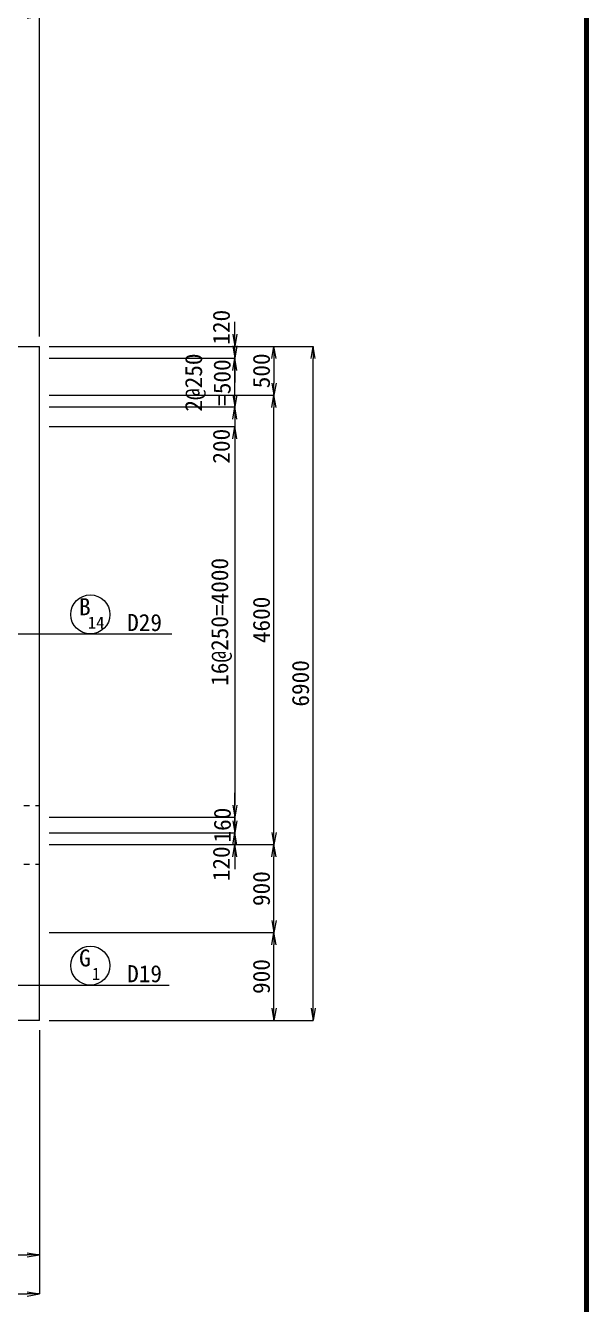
# Model space of a CAD drawing. Header units: millimetres. Extents: x 169470 to 758170, y -17820 to 11880.
# Drawn here: x 288856 to 294595, y -7833 to 5260 of the extents above; entities that cross this region are included whole.
import ezdxf
from ezdxf.enums import TextEntityAlignment as Align

# ---------------------------------------------------------------- set-up
doc = ezdxf.new("R2010")
doc.units = ezdxf.units.MM
doc.header["$LTSCALE"] = 50
doc.header["$PDSIZE"] = 300
doc.linetypes.add('SXF_跳び破線', pattern=[12, 6, -6])
doc.layers.get('Defpoints').update_dxf_attribs({"color": 151})
for name, color, linetype, lineweight in [('D-BGD', 7, 'Continuous', 13), ('D-STR-DIM', 7, 'Continuous', 13), ('D-STR-HTXT', 7, 'Continuous', 13), ('D-STR-TXT', 7, 'Continuous', 13), ('D-TTL', 2, 'Continuous', 140)]:
    doc.layers.add(name, color=color, linetype=linetype, lineweight=lineweight)
doc.styles.add('MS ゴシック', font='MS Gothic.ttf')
doc.styles.add('YOKO_GOTHIC', font='MS Gothic.ttf')
doc.dimstyles.new('DIM-50', dxfattribs={"dimscale": 50, "dimtxt": 3.5, "dimasz": 2.5, "dimexe": 0, "dimexo": 2, "dimgap": 0.8, "dimtad": 1, "dimdec": 0, "dimzin": 1, "dimdsep": 46, "dimtxsty": 'MS ゴシック', "dimblk": 'OPEN', "dimcen": 0.1, "dimclrd": 256, "dimclre": 256, "dimclrt": 256, "dimaunit": 1, "dimadec": 3, "dimazin": 0, "dimtfac": 1, "dimtdec": 0, "dimtix": 1, "dimtmove": 2, "dimatfit": 3, "dimldrblk": 'OPEN', "dimfxl": 1, "dimlwd": -1, "dimlwe": -1, "dimarcsym": 2})
doc.dimstyles.new('S50', dxfattribs={"dimscale": 50, "dimtxt": 3.5, "dimasz": 2, "dimexe": 1, "dimexo": 1, "dimgap": 1, "dimtad": 1, "dimdec": 0, "dimzin": 1, "dimdsep": 46, "dimtxsty": 'YOKO_GOTHIC', "dimblk": 'OPEN', "dimcen": 0, "dimclrd": 256, "dimclre": 256, "dimclrt": 256, "dimaunit": 1, "dimadec": 3, "dimazin": 0, "dimtfac": 1, "dimtdec": 0, "dimtix": 1, "dimtmove": 2, "dimatfit": 3, "dimldrblk": 'OPEN', "dimfxl": 1, "dimlwd": -1, "dimlwe": -1, "dimarcsym": 0})

# ---------------------------------------------------------------- blocks, each defined once
blk = doc.blocks.new('_Open')
at = {"color": 0, "linetype": 'ByBlock', "lineweight": -2}
for p, q in [((-1, 0.17), (0, 0)), ((-1, -0.17), (0, 0)), ((0, 0), (-1, 0))]:
    blk.add_line(p, q, dxfattribs=at)
blk = doc.blocks.new('*D1135')
at = {"layer": 'D-STR-DIM', "transparency": 16777216}
for p, q in [((284198, -5026), (284198, -7726)), ((288998, -5026), (288998, -7726)), ((284323, -7726), (288873, -7726))]:
    blk.add_line(p, q, dxfattribs=at)
at = {"layer": 'Defpoints', "color": 0, "transparency": 16777216}
for p in [(284198, -4926), (288998, -4926), (288998, -7726)]:
    blk.add_point(p, dxfattribs=at)
at = {"layer": 'D-STR-DIM', "transparency": 16777216, "xscale": 125, "yscale": 125, "zscale": 125, "rotation": 180}
blk.add_blockref('_Open', (284198, -7726), dxfattribs=at)
at = {"layer": 'D-STR-DIM', "transparency": 16777216, "xscale": 125, "yscale": 125, "zscale": 125}
blk.add_blockref('_Open', (288998, -7726), dxfattribs=at)
at = {"layer": 'D-STR-DIM', "transparency": 16777216, "insert": (286598, -7598), "char_height": 175, "attachment_point": 5, "style": 'MS ゴシック'}
blk.add_mtext('4800', dxfattribs=at)
blk = doc.blocks.new('*D1140')
at = {"layer": 'D-STR-DIM', "transparency": 16777216}
for p, q in [((287998, -5026), (287998, -7326)), ((288998, -5026), (288998, -7326)), ((288123, -7326), (288873, -7326))]:
    blk.add_line(p, q, dxfattribs=at)
at = {"layer": 'Defpoints', "color": 0, "transparency": 16777216}
for p in [(287998, -4926), (288998, -4926), (288998, -7326)]:
    blk.add_point(p, dxfattribs=at)
at = {"layer": 'D-STR-DIM', "transparency": 16777216, "xscale": 125, "yscale": 125, "zscale": 125, "rotation": 180}
blk.add_blockref('_Open', (287998, -7326), dxfattribs=at)
at = {"layer": 'D-STR-DIM', "transparency": 16777216, "xscale": 125, "yscale": 125, "zscale": 125}
blk.add_blockref('_Open', (288998, -7326), dxfattribs=at)
at = {"layer": 'D-STR-DIM', "transparency": 16777216, "insert": (288498, -7198), "char_height": 175, "attachment_point": 5, "style": 'MS ゴシック'}
blk.add_mtext('1000', dxfattribs=at)
blk = doc.blocks.new('*D1141')
at = {"layer": 'D-STR-DIM', "transparency": 16777216}
for p, q in [((289098, 1975), (291798, 1975)), ((291798, -4801), (291798, 1850)), ((289098, -4926), (291798, -4926))]:
    blk.add_line(p, q, dxfattribs=at)
at = {"layer": 'Defpoints', "color": 0, "transparency": 16777216}
for p in [(288998, 1975), (291798, 1975), (288998, -4926)]:
    blk.add_point(p, dxfattribs=at)
at = {"layer": 'D-STR-DIM', "transparency": 16777216, "xscale": 125, "yscale": 125, "zscale": 125}
for p, rotation in [((291798, 1975), 90), ((291798, -4926), 270)]:
    blk.add_blockref('_Open', p, dxfattribs=dict(at, rotation=rotation))
at = {"layer": 'D-STR-DIM', "transparency": 16777216, "insert": (291670, -1475), "char_height": 175, "attachment_point": 5, "rotation": 90, "style": 'MS ゴシック'}
blk.add_mtext('6900', dxfattribs=at)
blk = doc.blocks.new('*D1142')
at = {"layer": 'D-STR-DIM', "transparency": 16777216}
for p, q in [((289098, -4026), (291398, -4026)), ((291398, -4801), (291398, -4151)), ((289098, -4926), (291398, -4926))]:
    blk.add_line(p, q, dxfattribs=at)
at = {"layer": 'Defpoints', "color": 0, "transparency": 16777216}
for p in [(288998, -4026), (291398, -4026), (288998, -4926)]:
    blk.add_point(p, dxfattribs=at)
at = {"layer": 'D-STR-DIM', "transparency": 16777216, "xscale": 125, "yscale": 125, "zscale": 125}
for p, rotation in [((291398, -4026), 90), ((291398, -4926), 270)]:
    blk.add_blockref('_Open', p, dxfattribs=dict(at, rotation=rotation))
at = {"layer": 'D-STR-DIM', "transparency": 16777216, "insert": (291270, -4476), "char_height": 175, "attachment_point": 5, "rotation": 90, "style": 'MS ゴシック'}
blk.add_mtext('900', dxfattribs=at)
blk = doc.blocks.new('*D1143')
at = {"layer": 'D-STR-DIM', "transparency": 16777216}
for p, q in [((289098, -3126), (291398, -3126)), ((291398, -3901), (291398, -3251)), ((289098, -4026), (291398, -4026))]:
    blk.add_line(p, q, dxfattribs=at)
at = {"layer": 'Defpoints', "color": 0, "transparency": 16777216}
for p in [(288998, -3126), (291398, -3126), (288998, -4026)]:
    blk.add_point(p, dxfattribs=at)
at = {"layer": 'D-STR-DIM', "transparency": 16777216, "xscale": 125, "yscale": 125, "zscale": 125}
for p, rotation in [((291398, -3126), 90), ((291398, -4026), 270)]:
    blk.add_blockref('_Open', p, dxfattribs=dict(at, rotation=rotation))
at = {"layer": 'D-STR-DIM', "transparency": 16777216, "insert": (291270, -3576), "char_height": 175, "attachment_point": 5, "rotation": 90, "style": 'MS ゴシック'}
blk.add_mtext('900', dxfattribs=at)
blk = doc.blocks.new('*D1144')
at = {"layer": 'D-STR-DIM', "transparency": 16777216}
for p, q in [((289098, 1475), (291398, 1475)), ((291398, -3001), (291398, 1350)), ((289098, -3126), (291398, -3126))]:
    blk.add_line(p, q, dxfattribs=at)
at = {"layer": 'Defpoints', "color": 0, "transparency": 16777216}
for p in [(288998, 1475), (291398, 1475), (288998, -3126)]:
    blk.add_point(p, dxfattribs=at)
at = {"layer": 'D-STR-DIM', "transparency": 16777216, "xscale": 125, "yscale": 125, "zscale": 125}
for p, rotation in [((291398, 1475), 90), ((291398, -3126), 270)]:
    blk.add_blockref('_Open', p, dxfattribs=dict(at, rotation=rotation))
at = {"layer": 'D-STR-DIM', "transparency": 16777216, "insert": (291270, -825), "char_height": 175, "attachment_point": 5, "rotation": 90, "style": 'MS ゴシック'}
blk.add_mtext('4600', dxfattribs=at)
blk = doc.blocks.new('*D1145')
at = {"layer": 'D-STR-DIM', "transparency": 16777216}
for p, q in [((289098, 1155), (290998, 1155)), ((290998, 1030), (290998, -2721)), ((289098, -2846), (290998, -2846))]:
    blk.add_line(p, q, dxfattribs=at)
at = {"layer": 'Defpoints', "color": 0, "transparency": 16777216}
for p in [(288998, 1155), (288998, -2846), (290998, -2846)]:
    blk.add_point(p, dxfattribs=at)
at = {"layer": 'D-STR-DIM', "transparency": 16777216, "xscale": 125, "yscale": 125, "zscale": 125}
for p, rotation in [((290998, 1155), 90), ((290998, -2846), 270)]:
    blk.add_blockref('_Open', p, dxfattribs=dict(at, rotation=rotation))
at = {"layer": 'D-STR-DIM', "transparency": 16777216, "insert": (290861, -845), "char_height": 175, "attachment_point": 5, "rotation": 90, "style": 'MS ゴシック'}
blk.add_mtext('16@250=4000', dxfattribs=at)
blk = doc.blocks.new('*D1146')
at = {"layer": 'D-STR-DIM', "transparency": 16777216}
for p, q in [((290998, -2721), (290998, -2596)), ((289098, -2846), (290998, -2846)), ((290998, -2846), (290998, -3006)), ((289098, -3006), (290998, -3006)), ((290998, -3131), (290998, -3256))]:
    blk.add_line(p, q, dxfattribs=at)
at = {"layer": 'Defpoints', "color": 0, "transparency": 16777216}
for p in [(288998, -2846), (288998, -3006), (290998, -3006)]:
    blk.add_point(p, dxfattribs=at)
at = {"layer": 'D-STR-DIM', "transparency": 16777216, "xscale": 125, "yscale": 125, "zscale": 125}
for p, rotation in [((290998, -2846), 270), ((290998, -3006), 90)]:
    blk.add_blockref('_Open', p, dxfattribs=dict(at, rotation=rotation))
at = {"layer": 'D-STR-DIM', "transparency": 16777216, "insert": (290870, -2926), "char_height": 175, "attachment_point": 5, "rotation": 90, "style": 'MS ゴシック'}
blk.add_mtext('160', dxfattribs=at)
blk = doc.blocks.new('*D1147')
at = {"layer": 'D-STR-DIM', "transparency": 16777216}
for p, q in [((289098, 1975), (291398, 1975)), ((291398, 1850), (291398, 1600)), ((289098, 1475), (291398, 1475))]:
    blk.add_line(p, q, dxfattribs=at)
at = {"layer": 'Defpoints', "color": 0, "transparency": 16777216}
for p in [(288998, 1975), (288998, 1475), (291398, 1475)]:
    blk.add_point(p, dxfattribs=at)
at = {"layer": 'D-STR-DIM', "transparency": 16777216, "xscale": 125, "yscale": 125, "zscale": 125}
for p, rotation in [((291398, 1975), 90), ((291398, 1475), 270)]:
    blk.add_blockref('_Open', p, dxfattribs=dict(at, rotation=rotation))
at = {"layer": 'D-STR-DIM', "transparency": 16777216, "insert": (291270, 1725), "char_height": 175, "attachment_point": 5, "rotation": 90, "style": 'MS ゴシック'}
blk.add_mtext('500', dxfattribs=at)
blk = doc.blocks.new('*D1058')
at = {"layer": 'D-STR-DIM', "transparency": 16777216}
for p, q in [((290998, -2881), (290998, -2756)), ((289098, -3006), (290998, -3006)), ((290998, -3006), (290998, -3126)), ((289098, -3126), (290998, -3126)), ((290998, -3251), (290998, -3376))]:
    blk.add_line(p, q, dxfattribs=at)
at = {"layer": 'Defpoints', "color": 0, "transparency": 16777216}
for p in [(288998, -3006), (288998, -3126), (290998, -3126)]:
    blk.add_point(p, dxfattribs=at)
at = {"layer": 'D-STR-DIM', "transparency": 16777216, "xscale": 125, "yscale": 125, "zscale": 125}
for p, rotation in [((290998, -3006), 270), ((290998, -3126), 90)]:
    blk.add_blockref('_Open', p, dxfattribs=dict(at, rotation=rotation))
at = {"layer": 'D-STR-DIM', "transparency": 16777216, "insert": (290860, -3322), "char_height": 175, "attachment_point": 5, "rotation": 90, "style": 'MS ゴシック'}
blk.add_mtext('120', dxfattribs=at)
blk = doc.blocks.new('*D1234')
at = {"layer": 'D-STR-DIM', "transparency": 16777216}
for p, q in [((284198, 2075), (284198, 5758)), ((288873, 5758), (284323, 5758)), ((288998, 2075), (288998, 5758))]:
    blk.add_line(p, q, dxfattribs=at)
at = {"layer": 'Defpoints', "color": 0, "transparency": 16777216}
for p in [(284198, 5758), (284198, 1975), (288998, 1975)]:
    blk.add_point(p, dxfattribs=at)
at = {"layer": 'D-STR-DIM', "transparency": 16777216, "xscale": 125, "yscale": 125, "zscale": 125, "rotation": 180}
blk.add_blockref('_Open', (284198, 5758), dxfattribs=at)
at = {"layer": 'D-STR-DIM', "transparency": 16777216, "xscale": 125, "yscale": 125, "zscale": 125}
blk.add_blockref('_Open', (288998, 5758), dxfattribs=at)
at = {"layer": 'D-STR-DIM', "transparency": 16777216, "insert": (286598, 5886), "char_height": 175, "attachment_point": 5, "style": 'MS ゴシック'}
blk.add_mtext('4800', dxfattribs=at)
blk = doc.blocks.new('*D1247')
at = {"layer": 'D-STR-DIM', "transparency": 16777216}
for p, q in [((287998, 2075), (287998, 5358)), ((288123, 5358), (288873, 5358)), ((288998, 2075), (288998, 5358))]:
    blk.add_line(p, q, dxfattribs=at)
at = {"layer": 'Defpoints', "color": 0, "transparency": 16777216}
for p in [(288998, 5358), (287998, 1975), (288998, 1975)]:
    blk.add_point(p, dxfattribs=at)
at = {"layer": 'D-STR-DIM', "transparency": 16777216, "xscale": 125, "yscale": 125, "zscale": 125, "rotation": 180}
blk.add_blockref('_Open', (287998, 5358), dxfattribs=at)
at = {"layer": 'D-STR-DIM', "transparency": 16777216, "xscale": 125, "yscale": 125, "zscale": 125}
blk.add_blockref('_Open', (288998, 5358), dxfattribs=at)
at = {"layer": 'D-STR-DIM', "transparency": 16777216, "insert": (288498, 5486), "char_height": 175, "attachment_point": 5, "style": 'MS ゴシック'}
blk.add_mtext('1000', dxfattribs=at)
blk = doc.blocks.new('*D1304')
at = {"layer": 'D-STR-DIM', "transparency": 16777216}
for p, q in [((290998, 1480), (290998, 1605)), ((289098, 1355), (290998, 1355)), ((290998, 1355), (290998, 1155)), ((289098, 1155), (290998, 1155)), ((290998, 1030), (290998, 905))]:
    blk.add_line(p, q, dxfattribs=at)
at = {"layer": 'Defpoints', "color": 0, "transparency": 16777216}
for p in [(288998, 1355), (288998, 1155), (290998, 1155)]:
    blk.add_point(p, dxfattribs=at)
at = {"layer": 'D-STR-DIM', "transparency": 16777216, "xscale": 125, "yscale": 125, "zscale": 125}
for p, rotation in [((290998, 1355), 270), ((290998, 1155), 90)]:
    blk.add_blockref('_Open', p, dxfattribs=dict(at, rotation=rotation))
at = {"layer": 'D-STR-DIM', "transparency": 16777216, "insert": (290860, 953), "char_height": 175, "attachment_point": 5, "rotation": 90, "style": 'MS ゴシック'}
blk.add_mtext('200', dxfattribs=at)
blk = doc.blocks.new('*D1305')
at = {"layer": 'D-STR-DIM', "transparency": 16777216}
for p, q in [((290998, 2100), (290998, 2225)), ((289098, 1975), (290998, 1975)), ((290998, 1855), (290998, 1975)), ((289098, 1855), (290998, 1855)), ((290998, 1730), (290998, 1605))]:
    blk.add_line(p, q, dxfattribs=at)
at = {"layer": 'Defpoints', "color": 0, "transparency": 16777216}
for p in [(288998, 1975), (290998, 1975), (288998, 1855)]:
    blk.add_point(p, dxfattribs=at)
at = {"layer": 'D-STR-DIM', "transparency": 16777216, "xscale": 125, "yscale": 125, "zscale": 125}
for p, rotation in [((290998, 1975), 270), ((290998, 1855), 90)]:
    blk.add_blockref('_Open', p, dxfattribs=dict(at, rotation=rotation))
at = {"layer": 'D-STR-DIM', "transparency": 16777216, "insert": (290860, 2171), "char_height": 175, "attachment_point": 5, "rotation": 90, "style": 'MS ゴシック'}
blk.add_mtext('120', dxfattribs=at)
blk = doc.blocks.new('*D1306')
at = {"layer": 'D-STR-DIM', "transparency": 16777216}
for p, q in [((290998, 1980), (290998, 2105)), ((289098, 1855), (290998, 1855)), ((290998, 1355), (290998, 1855)), ((289098, 1355), (290998, 1355)), ((290998, 1230), (290998, 1105))]:
    blk.add_line(p, q, dxfattribs=at)
at = {"layer": 'Defpoints', "color": 0, "transparency": 16777216}
for p in [(288998, 1855), (290998, 1855), (288998, 1355)]:
    blk.add_point(p, dxfattribs=at)
at = {"layer": 'D-STR-DIM', "transparency": 16777216, "xscale": 125, "yscale": 125, "zscale": 125}
for p, rotation in [((290998, 1855), 270), ((290998, 1355), 90)]:
    blk.add_blockref('_Open', p, dxfattribs=dict(at, rotation=rotation))
at = {"layer": 'D-STR-DIM', "transparency": 16777216, "insert": (290722, 1605), "char_height": 175, "attachment_point": 5, "rotation": 90, "style": 'MS ゴシック'}
blk.add_mtext('2@250\\P=500', dxfattribs=at)

msp = doc.modelspace()

# ---------------------------------------------------------------- linework, layer by layer
at = {"layer": 'D-BGD'}
for p, q in [((286597.81, 1974.68), (288997.81, 1974.68)), ((288997.81, -4925.61), (288997.81, 1974.68)), ((288997.81, -4925.61), (284197.81, -4925.61))]:
    msp.add_line(p, q, dxfattribs=at)
at = {"layer": 'D-BGD', "linetype": 'SXF_跳び破線', "ltscale": 0.2}
for p, q in [((287997.81, -2725.61), (288997.81, -2725.61)), ((287997.81, -3325.61), (288997.81, -3325.61))]:
    msp.add_line(p, q, dxfattribs=at)
at = {"layer": 'D-STR-HTXT'}
for p, q in [((289272.81, -969.21), (290352.64, -969.21)), ((287638.36, -4564.82), (290325.35, -4564.82))]:
    msp.add_line(p, q, dxfattribs=at)
at = {"layer": 'D-STR-HTXT', "color": 4}
for centre in [(289518.79, -769.21), (289518.79, -4364.82)]:
    msp.add_circle(centre, 200, dxfattribs=at)
at = {"layer": 'D-TTL'}
msp.add_lwpolyline([(254594.53, 10780), (254594.53, -16720), (294594.53, -16720), (294594.53, 10780)], close=True, dxfattribs=at)

# ---------------------------------------------------------------- texts
at = {"layer": 'D-STR-TXT', "color": 4, "style": 'YOKO_GOTHIC'}
for s, height, p in [('B', 175, (289462.51, -777.52)), ('14', 125, (289578.17, -915.33)), ('G', 175, (289462.51, -4373.14)), ('1', 125, (289578.17, -4510.94))]:
    msp.add_text(s, height=height, dxfattribs=at).set_placement(p, align=Align.CENTER)
msp.add_text('D29', height=175, dxfattribs=at).set_placement((289895.31, -939.21))
at = {"layer": 'D-STR-TXT', "style": 'YOKO_GOTHIC'}
msp.add_text('D19', height=175, dxfattribs=at).set_placement((289895.31, -4534.82))

# ---------------------------------------------------------------- dimensions: what is measured, and where the dimension line sits
at = {"layer": 'D-STR-DIM'}
for base, p1, p2, angle, picture, middle in [((284197.81, 5758.33), (288997.81, 1974.68), (284197.81, 1974.68), 180, '*D1234', (286597.81, 5885.83)), ((288997.81, 5358.33), (287997.81, 1974.68), (288997.81, 1974.68), 180, '*D1247', (288497.81, 5485.83)), ((291797.81, 1974.68), (288997.81, -4925.61), (288997.81, 1974.68), 90, '*D1141', (291670.31, -1475.46)), ((291397.81, 1474.68), (288997.81, 1974.68), (288997.81, 1474.68), 90, '*D1147', (291270.31, 1724.68)), ((291397.81, 1474.68), (288997.81, -3125.61), (288997.81, 1474.68), 90, '*D1144', (291270.31, -825.46)), ((290997.81, -3005.61), (288997.81, -2845.61), (288997.81, -3005.61), 90, '*D1146', (290870.31, -2925.61)), ((291397.81, -3125.61), (288997.81, -4025.61), (288997.81, -3125.61), 90, '*D1143', (291270.31, -3575.61)), ((291397.81, -4025.61), (288997.81, -4925.61), (288997.81, -4025.61), 90, '*D1142', (291270.31, -4475.61))]:
    dim = msp.add_linear_dim(base=base, p1=p1, p2=p2, angle=angle, dimstyle='DIM-50', dxfattribs=at)
    dim.commit()
    dim.dimension.update_dxf_attribs({"geometry": picture, "text_midpoint": middle})
for base, p1, p2, picture, middle in [((290997.81, 1974.68), (288997.81, 1854.68), (288997.81, 1974.68), '*D1305', (290860.31, 2170.6)), ((290997.81, 1154.68), (288997.81, 1354.68), (288997.81, 1154.68), '*D1304', (290860.31, 952.71)), ((290997.81, -3125.61), (288997.81, -3005.61), (288997.81, -3125.61), '*D1058', (290860.31, -3322.29))]:
    dim = msp.add_linear_dim(base=base, p1=p1, p2=p2, angle=90, dimstyle='DIM-50', dxfattribs=at)
    dim.commit()
    dim.dimension.update_dxf_attribs({"geometry": picture, "text_midpoint": middle, "dimtype": 160})
for base, p1, p2, text, picture, middle in [((290997.81, 1854.68), (288997.81, 1354.68), (288997.81, 1854.68), '2@250\\P=<>', '*D1306', (290722.26, 1604.68)), ((290997.81, -2845.61), (288997.81, 1154.68), (288997.81, -2845.61), '16@250=<>', '*D1145', (290860.98, -845.46))]:
    dim = msp.add_linear_dim(base=base, p1=p1, p2=p2, angle=90, text=text, dimstyle='DIM-50', dxfattribs=at)
    dim.commit()
    dim.dimension.update_dxf_attribs({"geometry": picture, "text_midpoint": middle})
for base, p1, picture, middle in [((288997.81, -7725.61), (284197.81, -4925.61), '*D1135', (286597.81, -7598.11)), ((288997.81, -7325.61), (287997.81, -4925.61), '*D1140', (288497.81, -7198.11))]:
    dim = msp.add_linear_dim(base=base, p1=p1, p2=(288997.81, -4925.61), dimstyle='DIM-50', dxfattribs=at)
    dim.commit()
    dim.dimension.update_dxf_attribs({"geometry": picture, "text_midpoint": middle})

# ---------------------------------------------------------------- leaders
at = {"layer": 'D-STR-HTXT'}
msp.add_leader([(286597.81, -969.21), (289272.81, -969.21)], dimstyle='S50', dxfattribs=at)

doc.saveas('drawing.dxf')
